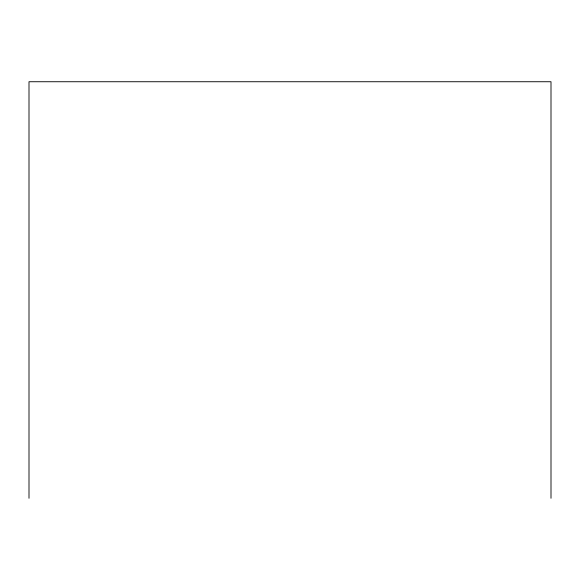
<?xml version="1.0" encoding="UTF-8"?>
<svg xmlns="http://www.w3.org/2000/svg" width="580" height="580" viewBox="0 0 580 580"><rect width="100%" height="100%" fill="white"/><g stroke="black" fill="none" stroke-linecap="round" stroke-linejoin="round"><path stroke-width="0.87" d="M551 498.263L551 81.736L29 81.736L29 498.263"/></g></svg>
